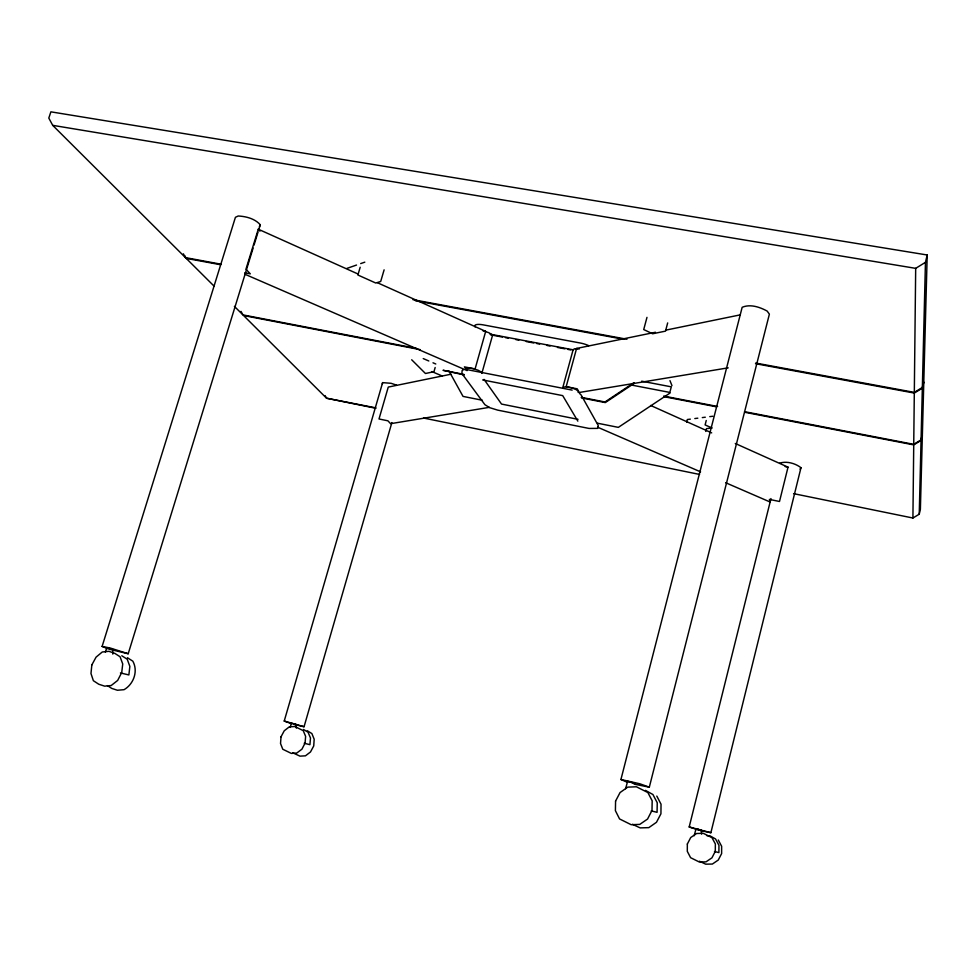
<?xml version="1.0" encoding="UTF-8"?>
<svg xmlns="http://www.w3.org/2000/svg" width="976" height="976" viewBox="0 0 976 976"><rect width="100%" height="100%" fill="white"/><g stroke="black" fill="none" stroke-linecap="round" stroke-linejoin="round"><path stroke-width="1.46" d="M912.914 518.024L913.731 444.885L921.051 440.432L922.369 434.82L920.38 509.326L919.233 514.206L912.914 518.024L793.561 493.636M913.731 444.324L914.305 393.06L922.344 388.155L923.796 382.031L922.393 434.235L921.063 439.859L913.731 444.324L744.542 411.677M755.668 363.048L914.317 392.376L915.683 268.351L925.443 262.337L927.2 254.992L50.886 111.837L48.8 118.084L52.704 125.343L185.464 257.615L221.381 264.264M112.801 654.103L112.862 649.528L107.689 647.979L106.738 647.881L105.371 652.139M919.233 514.206L921.051 440.432M921.063 439.859L922.344 388.155M914.317 392.376L922.357 387.46L925.443 262.337M927.2 254.992L923.808 381.323L922.357 387.46M396.488 385.105L391.071 383.3L382.629 382.629L284.223 721.044L291.129 723.57M578.17 392.425L578.28 391.181L575.962 389.522L571.924 387.96L567.483 387.008L564.055 386.972L562.725 387.85L573.107 349.786L574.449 348.81L577.89 348.774M382.299 383.971L382.629 382.629M700.561 830.6L710.882 832.699L800.979 467.711C795.306 463.295 786.778 460.953 779.812 463.088M698.182 829.942L689.19 826.965L770.979 498.577M735.282 443.482L788.022 467.162L779.507 501.481L769.393 499.407L770.149 502.03L725.632 482.717M634.095 784.143L649.321 787.168L769.381 314.138L767.136 311.063C759.755 307.062 750.312 303.804 742.163 307.294L620.931 779.482L626.543 781.947M706.246 420.497L705.111 424.914L711.614 427.842M705.746 431.429L706.465 428.647L712.09 427.976M686.677 422.132L687.348 419.521L690.337 419.143M667.669 322.922L665.498 331.132L652.59 333.768L643.721 329.559L646.978 317.359M694.18 835.773L696.034 828.807L701.256 830.222L701.622 834.126M655.457 332.255L576.584 348.444L566.178 386.667L577.231 388.826L579.28 392.474L728.206 367.842M625.592 788.706L627.592 781.398L634.449 783.24L627.592 781.398M377.529 282.772L485.694 331.364L475.092 368.952L464.405 366.878L467.101 370.599L244.891 274.232M435.162 367.501L433.966 371.697L425.451 373.503L411.689 359.778M293.825 724.338L304.061 726.73L391.876 422.584M384.117 269.84L380.701 281.466L375.797 283.04L357.887 275L360.193 267.253M290.189 727.425L291.47 723.192L296.265 724.497L296.338 728.084M358.107 274.049L258.274 229.201L245.952 269.205L250.295 273.841L244.793 272.829M109.288 649.235L128.21 653.737L253.126 248.038M254.016 245.122L258.042 232.044M258.945 229.128L260.287 224.773C254.846 218.636 246.147 216.404 238.217 216.001L235.423 217.294L102.114 646.417L107.946 648.772M466.491 369.404L466.992 368.306L469.773 368.086L473.946 368.818L478.191 370.27L481.131 371.966L481.839 373.369L492.368 335.951L491.684 334.463L488.769 332.694L484.547 331.242M259.36 226.798L260.287 224.773M800.039 469.09L800.979 467.711M633.9 382.714L604.974 401.978L581.196 397.33M634.193 383.348L605.291 402.588L581.537 397.927M670.061 393.011L618.333 427.366L597.422 423.194M463.6 369.66L462.148 370.429L461.88 373.503L484.913 404.698L489.671 407.675L497.65 410.115L589.04 428.44L597.69 428.379L598.251 425.536L581.062 394.89L579.415 393.304M346.883 268.412L356.533 265.045M360.669 263.605L364.804 262.166M450.973 374.211L388.265 387.082L379.005 418.972L387.911 420.815L390.595 423.682L489.342 407.346M665.876 330.12L740.272 314.858M694.827 418.558L697.816 418.179M702.305 417.594L705.294 417.216M709.784 416.63L712.773 416.252M707.027 835.773L709.698 835.7L715.554 838.97L718.946 845.289L718.897 852.597L714.481 851.487M112.862 649.528L110.105 648.955M102.114 646.417L110.41 648.076L128.21 653.737M466.528 369.526L572.168 390.107M620.931 779.482L639.927 783.813L649.321 787.168M689.19 826.965L710.882 832.699M52.704 125.343L915.683 268.351M412.946 299.681L626.958 339.245M184.818 255.846L186.209 258.372L220.674 264.74M415.422 300.767L623.664 339.294M755.497 363.682L914.305 393.06M483.022 330.864L485.694 331.364M576.584 348.444L579.341 348.957M490.062 334.158L573.461 349.859M490.574 334.829L502.469 337.074M505.434 337.635L508.411 338.196M515.84 339.599L518.817 340.148M526.247 341.551L533.689 342.954M536.666 343.515L539.63 344.077M547.072 345.48L550.037 346.029M557.479 347.432L564.909 348.835M567.886 349.396L570.85 349.957M701.256 830.222L697.34 829.258M641.683 381.177L671.293 386.838L669.829 392.425L631.326 385.02M234.399 306.379L242.963 314.906L416.642 348.42M663.692 396.073L717.592 406.48M420.107 349.615L243.597 315.541L326.57 398.22L375.809 408.273M663.924 396.671L716.274 406.772M744.7 412.262L913.731 444.885M463.832 374.357L443.031 370.282L464.283 374.967M482.656 379.932L562.713 395.622L577.841 421.132M375.833 407.858L326.57 398.22L325.081 395.597M482.437 400.27L463.027 396.402L448.984 371.014M578.012 419.326L501.542 404.076L484.035 379.371M785.143 466.589L788.022 467.162M423.547 418.033L699.56 474.434M284.223 721.044L304.061 726.73M120.438 672.952L128.869 674.941L129.857 666.401L127.209 659.203L121.793 655.774M651.212 810.897L657.068 812.313L657.238 802.748L652.932 794.525L645.417 790.365M304.207 743.261L309.929 744.676L310.478 737.978L308.074 732.268L303.487 729.45M293.129 723.741L295.423 724.375M106.738 647.881L109.129 648.686M431.88 371.575L442.348 376.065M423.242 358.582L428.818 360.986M433.002 362.791L435.784 363.999M597.629 427.207L700.585 471.859M650.626 405.455L711.687 432.88M699.414 861.222L705.685 864.163L712.37 864.053L718.263 860.039L721.63 853.585L721.642 846.277L718.287 839.994M632.497 824.342L640.183 827.892L648.82 827.636L656.47 822.292L660.935 813.789L661.033 804.212L656.799 796.074M307.294 730.743L311.881 733.562L314.174 739.21L313.735 745.932L310.502 751.959L305.464 755.827L299.974 756.144L292.715 752.764M127.405 657.726L132.809 661.155C138.36 671.146 133.688 684.115 124.05 689.678L117.401 690.252L111.728 688.409L107.433 685.603M186.209 258.372L214.049 286.102M258.274 229.201L259.97 231.153M240.987 311.368L242.963 314.906M183.366 253.821L185.464 257.615M669.975 380.64L671.988 385.679M588.748 345.663A11.724 3.416 15 0 0 580.208 343.003L483.242 324.874A11.553 3.306 16 0 0 475.068 326.899M687.348 844.008L687.299 851.34L690.593 857.684L699.304 862.003L705.99 861.857L711.943 857.843L715.298 851.316L715.359 843.984L711.968 837.64L703.306 833.321L696.596 833.504L690.727 837.542L687.348 844.008M615.575 801.076L615.405 810.678L619.553 818.937L631.155 824.696L639.78 824.391L647.564 819.047L651.992 810.422L652.175 800.796L647.869 792.549L636.364 786.778L627.69 787.144L620.053 792.561L615.575 801.076M281.015 736.807L280.539 743.541L282.784 749.251L291.348 753.411L296.753 753.045L301.926 749.19L305.073 743.09L305.622 736.368L303.231 730.646L294.776 726.51L289.274 726.876L284.248 730.78L281.015 736.807M91.842 664.9L90.975 673.513L93.367 680.699L98.747 684.225L104.7 686.165L111.203 685.518L117.657 680.443L121.719 672.549L122.732 663.973L120.072 656.75L114.839 653.383L108.946 651.321L102.285 651.98L96.075 657.141L91.842 664.9"/></g></svg>
